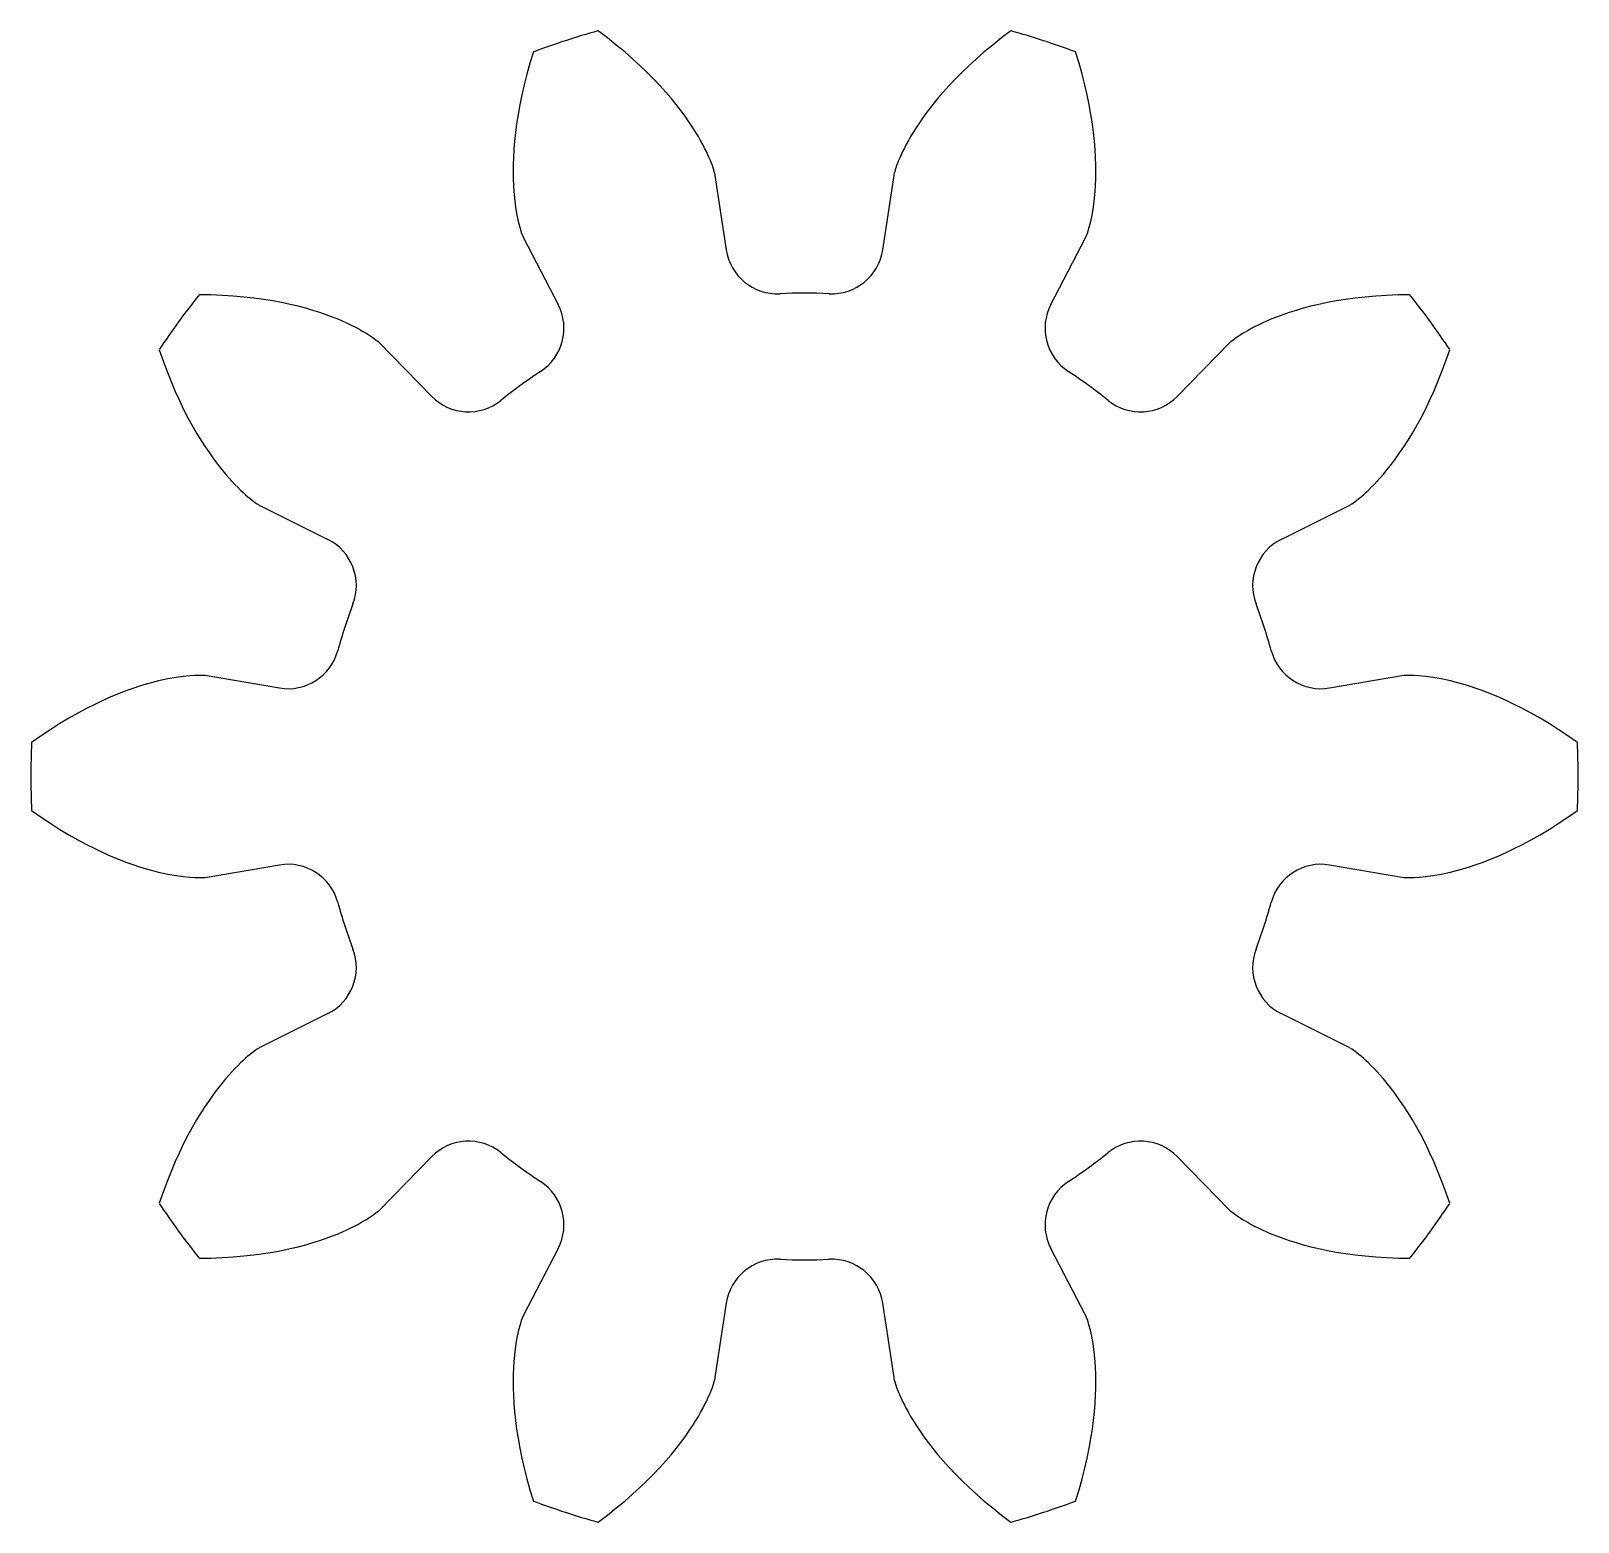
# Model space of a CAD drawing. Header units: millimetres. Extents: x -6 to 6, y -5.8 to 5.8.
import ezdxf

# ---------------------------------------------------------------- set-up
doc = ezdxf.new("R2010")
doc.units = ezdxf.units.MM
doc.layers.add('Spur', color=7, linetype='Continuous')

msp = doc.modelspace()

# ---------------------------------------------------------------- linework, layer by layer
at = {"layer": 'Spur', "color": 7}
for p, q in [((-0.606, 4.086), (-0.692, 4.663)), ((0.692, 4.663), (0.606, 4.086)), ((-2.181, 4.179), (-1.911, 3.662)), ((1.911, 3.662), (2.181, 4.179)), ((-2.892, 2.949), (-3.301, 3.366)), ((3.301, 3.366), (2.892, 2.949)), ((-4.221, 2.099), (-3.699, 1.839)), ((3.699, 1.839), (4.221, 2.099)), ((-4.073, 0.686), (-4.649, 0.783)), ((4.649, 0.783), (4.073, 0.686)), ((-4.649, -0.783), (-4.073, -0.686)), ((4.073, -0.686), (4.649, -0.783)), ((-3.699, -1.839), (-4.221, -2.099)), ((4.221, -2.099), (3.699, -1.839)), ((-3.301, -3.366), (-2.892, -2.949)), ((2.892, -2.949), (3.301, -3.366)), ((-1.911, -3.662), (-2.181, -4.179)), ((2.181, -4.179), (1.911, -3.662)), ((-0.692, -4.663), (-0.606, -4.086)), ((0.606, -4.086), (0.692, -4.663))]:
    msp.add_line(p, q, dxfattribs=at)
for centre, radius, start, end in [((0, 0), 6.002, 105.4835, 110.5165), ((0, 0), 6.002, 69.4835, 74.5165), ((-0.211, 4.145), 0.4, 188.4388, 272.9078), ((0.211, 4.145), 0.4, 267.0922, 351.5612), ((0, 0), 6.002, 141.4835, 146.5165), ((0, 0), 3.75, 87.0922, 92.9078), ((0, 0), 6.002, 33.4835, 38.5165), ((-2.266, 3.477), 0.4, 303.0922, 27.5612), ((2.266, 3.477), 0.4, 152.4388, 236.9078), ((0, 0), 3.75, 123.0922, 128.9078), ((0, 0), 3.75, 51.0922, 56.9078), ((-2.606, 3.229), 0.4, 224.4388, 308.9078), ((2.606, 3.229), 0.4, 231.0922, 315.5612), ((-3.877, 1.481), 0.4, 339.0922, 63.5612), ((3.877, 1.481), 0.4, 116.4388, 200.9078), ((0, 0), 3.75, 159.0922, 164.9078), ((0, 0), 3.75, 15.0922, 20.9078), ((-4.007, 1.081), 0.4, 260.4388, 344.9078), ((4.007, 1.081), 0.4, 195.0922, 279.5612), ((0, 0), 6.002, 177.4835, 182.5165), ((0, 0), 6.002, 357.4835, 2.5165), ((-4.007, -1.081), 0.4, 15.0922, 99.5612), ((4.007, -1.081), 0.4, 80.4388, 164.9078), ((0, 0), 3.75, 195.0922, 200.9078), ((0, 0), 3.75, 339.0922, 344.9078), ((-3.877, -1.481), 0.4, 296.4388, 20.9078), ((3.877, -1.481), 0.4, 159.0922, 243.5612), ((-2.606, -3.229), 0.4, 51.0922, 135.5612), ((2.606, -3.229), 0.4, 44.4388, 128.9078), ((0, 0), 3.75, 231.0922, 236.9078), ((0, 0), 3.75, 303.0922, 308.9078), ((-2.266, -3.477), 0.4, 332.4388, 56.9078), ((2.266, -3.477), 0.4, 123.0922, 207.5612), ((0, 0), 6.002, 213.4835, 218.5165), ((0, 0), 6.002, 321.4835, 326.5165), ((-0.211, -4.145), 0.4, 87.0922, 171.5612), ((0, 0), 3.75, 267.0922, 272.9078), ((0.211, -4.145), 0.4, 8.4388, 92.9078), ((0, 0), 6.002, 249.4835, 254.5165), ((0, 0), 6.002, 285.4835, 290.5165)]:
    msp.add_arc(centre, radius, start, end, dxfattribs=at)
for points in [[(-0.843, 4.997), (-0.972, 5.207), (-1.203, 5.491), (-1.602, 5.784)], [(1.602, 5.784), (1.203, 5.491), (0.972, 5.207), (0.843, 4.997)], [(-2.103, 5.621), (-2.254, 5.149), (-2.274, 4.784), (-2.255, 4.538)], [(2.255, 4.538), (2.274, 4.784), (2.254, 5.149), (2.103, 5.621)], [(-0.692, 4.663), (-0.701, 4.702), (-0.734, 4.818), (-0.843, 4.997)], [(0.843, 4.997), (0.734, 4.818), (0.701, 4.702), (0.692, 4.663)], [(-2.255, 4.538), (-2.238, 4.329), (-2.197, 4.216), (-2.181, 4.179)], [(2.181, 4.179), (2.197, 4.216), (2.238, 4.329), (2.255, 4.538)], [(-3.619, 3.547), (-3.847, 3.641), (-4.2, 3.735), (-4.696, 3.737)], [(4.696, 3.737), (4.2, 3.735), (3.847, 3.641), (3.619, 3.547)], [(-3.301, 3.366), (-3.331, 3.392), (-3.426, 3.466), (-3.619, 3.547)], [(3.619, 3.547), (3.426, 3.466), (3.331, 3.392), (3.301, 3.366)], [(-5.006, 3.311), (-4.85, 2.84), (-4.652, 2.534), (-4.491, 2.346)], [(4.491, 2.346), (4.652, 2.534), (4.85, 2.84), (5.006, 3.311)], [(-4.491, 2.346), (-4.355, 2.187), (-4.255, 2.12), (-4.221, 2.099)], [(4.221, 2.099), (4.255, 2.12), (4.355, 2.187), (4.491, 2.346)], [(-5.013, 0.742), (-5.253, 0.684), (-5.594, 0.553), (-5.996, 0.264)], [(-4.649, 0.783), (-4.689, 0.786), (-4.809, 0.79), (-5.013, 0.742)], [(5.013, 0.742), (4.809, 0.79), (4.689, 0.786), (4.649, 0.783)], [(5.996, 0.264), (5.594, 0.553), (5.253, 0.684), (5.013, 0.742)], [(-5.996, -0.264), (-5.594, -0.553), (-5.253, -0.684), (-5.013, -0.742)], [(5.013, -0.742), (5.253, -0.684), (5.594, -0.553), (5.996, -0.264)], [(-5.013, -0.742), (-4.809, -0.79), (-4.689, -0.786), (-4.649, -0.783)], [(4.649, -0.783), (4.689, -0.786), (4.809, -0.79), (5.013, -0.742)], [(-4.221, -2.099), (-4.255, -2.12), (-4.355, -2.187), (-4.491, -2.346)], [(4.491, -2.346), (4.355, -2.187), (4.255, -2.12), (4.221, -2.099)], [(-4.491, -2.346), (-4.652, -2.534), (-4.85, -2.84), (-5.006, -3.311)], [(5.006, -3.311), (4.85, -2.84), (4.652, -2.534), (4.491, -2.346)], [(-3.619, -3.547), (-3.426, -3.466), (-3.331, -3.392), (-3.301, -3.366)], [(3.301, -3.366), (3.331, -3.392), (3.426, -3.466), (3.619, -3.547)], [(-4.696, -3.737), (-4.2, -3.735), (-3.847, -3.641), (-3.619, -3.547)], [(3.619, -3.547), (3.847, -3.641), (4.2, -3.735), (4.696, -3.737)], [(-2.181, -4.179), (-2.197, -4.216), (-2.238, -4.329), (-2.255, -4.538)], [(2.255, -4.538), (2.238, -4.329), (2.197, -4.216), (2.181, -4.179)], [(-2.255, -4.538), (-2.274, -4.784), (-2.254, -5.149), (-2.103, -5.621)], [(2.103, -5.621), (2.254, -5.149), (2.274, -4.784), (2.255, -4.538)], [(-0.843, -4.997), (-0.734, -4.818), (-0.701, -4.702), (-0.692, -4.663)], [(0.692, -4.663), (0.701, -4.702), (0.734, -4.818), (0.843, -4.997)], [(-1.602, -5.784), (-1.203, -5.491), (-0.972, -5.207), (-0.843, -4.997)], [(0.843, -4.997), (0.972, -5.207), (1.203, -5.491), (1.602, -5.784)]]:
    msp.add_open_spline(points, degree=3, dxfattribs=at)

doc.saveas('drawing.dxf')
